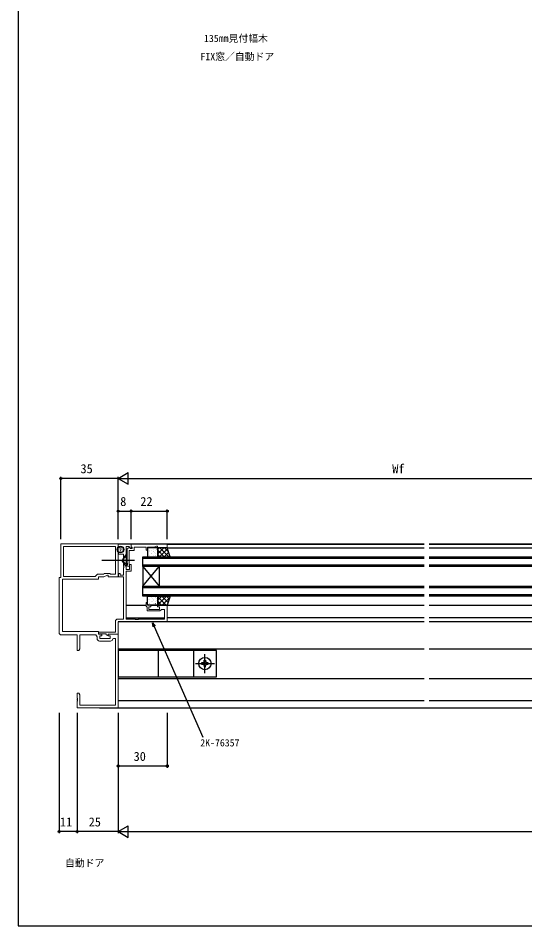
# Model space of a CAD drawing. Units: millimetres, scale not verified. Extents: x -437 to 438, y -681 to 679.
# Drawn here: x -437 to -127, y -681 to -127 of the extents above; entities that cross this region are included whole.
import ezdxf
from ezdxf.enums import TextEntityAlignment as Align

# ---------------------------------------------------------------- set-up
doc = ezdxf.new("R2010")
doc.units = ezdxf.units.MM
doc.header["$LTSCALE"] = 4
for name, color, linetype in [('0-1_USER1', 3, 'Continuous'), ('0-3_YKK_12', 2, 'Continuous'), ('0-4_YKK_13', 4, 'Continuous'), ('0-6_YKK_D', 6, 'Continuous'), ('0-7_YKK_ZWAK', 7, 'Continuous')]:
    doc.layers.add(name, color=color, linetype=linetype)
doc.layers.add('0-2_YKK_11', color=7, linetype='Continuous', lineweight=18)
doc.styles.add('ＭＳ ゴシック', font='')
doc.styles.get('ＭＳ ゴシック').set_extended_font_data('MS Gothic')

msp = doc.modelspace()

# ---------------------------------------------------------------- linework, layer by layer
at = {"layer": '0-2_YKK_11'}
msp.add_line((-380.37, -507.431), (-387.03, -507.431), dxfattribs=at)
for points in [[(-411.7, -502.201), (-411.7, -468.701), (-410.7, -468.701), (-410.7, -448.201), (-375.7, -448.201), (-375.7, -468.201), (-381.7, -468.201), (-381.7, -467.201), (-382.2, -467.201), (-384.345, -468.201), (-387.7, -468.201), (-387.7, -469.701), (-409.7, -469.701), (-409.7, -501.701), (-387.7, -501.701), (-387.7, -503.201), (-385.7, -503.201), (-385.7, -504.201), (-386.9, -504.201), (-386.9, -505.801), (-380.5, -505.801), (-380.5, -504.201), (-381.7, -504.201), (-381.7, -503.201), (-375.7, -503.201)], [(-374.3, -449.831), (-374.917, -449.831), (-375.453, -450.367), (-375.7, -450.265), (-375.7, -448.201), (-367.7, -448.201), (-367.7, -450.802), (-368.07, -450.955), (-369.194, -449.831), (-370.7, -449.831), (-370.7, -457.743), (-370.82, -457.926), (-370.82, -458.476), (-370.7, -458.659), (-370.7, -463.801), (-368.7, -463.801), (-368.7, -460.801), (-367.7, -460.801), (-367.7, -464.801), (-370.7, -464.801), (-370.7, -494.071), (-365.258, -494.071), (-365.075, -494.191), (-364.525, -494.191), (-364.342, -494.071), (-364.258, -494.071), (-364.075, -494.191), (-363.525, -494.191), (-363.342, -494.071), (-347.33, -494.071), (-347.33, -488.101), (-349.2, -488.101), (-349.5, -488.401), (-350.2, -489.101), (-357.9, -489.101), (-357.9, -486.801), (-358.2, -486.501), (-358.5, -486.201), (-358.5, -484.001), (-357.7, -484.001)], [(-375.83, -494.071), (-372.33, -494.071), (-372.33, -468.201), (-375.5, -468.201), (-375.5, -466.201), (-374.5, -466.201), (-374.5, -467.201), (-372.33, -467.201), (-372.33, -462.674), (-372.21, -462.491), (-372.21, -461.941), (-372.33, -461.758), (-372.33, -454.331), (-375.5, -454.331), (-375.5, -453.331), (-374.3, -453.331)], [(-357.7, -484.001), (-357.7, -485.501), (-355.7, -485.501), (-355.7, -486.501), (-356.9, -486.501), (-356.9, -488.101), (-350.5, -488.101), (-350.5, -486.501), (-351.7, -486.501), (-351.7, -485.501), (-345.7, -485.501), (-345.7, -495.701)], [(-345.7, -495.701), (-375.7, -495.701), (-375.7, -503.201), (-381.6, -503.201), (-381.9, -503.501), (-381.9, -503.911), (-382.085, -504.029), (-382.9, -503.649), (-382.9, -503.001), (-387.7, -503.001), (-387.7, -502.001), (-377.33, -502.001), (-377.33, -495.571)], [(-388.53, -505.931), (-388.53, -504.801), (-389.3, -503.701), (-399.07, -503.701), (-399.07, -512.11), (-399.7, -513.201), (-400.7, -513.201), (-400.7, -503.701), (-410.2, -503.701)], [(-375.7, -503.201), (-375.7, -548.201), (-400.7, -548.201), (-400.7, -544.159), (-400.58, -543.976), (-400.58, -543.426), (-400.7, -543.243), (-400.7, -543.159), (-400.58, -542.976), (-400.58, -542.426), (-400.7, -542.243), (-400.7, -539.201), (-399.7, -539.201), (-399.07, -540.292), (-399.07, -546.571), (-377.33, -546.571), (-377.33, -523.659), (-377.21, -523.476), (-377.21, -522.926), (-377.33, -522.743), (-377.33, -519.659), (-377.21, -519.476), (-377.21, -518.926), (-377.33, -518.743), (-377.33, -512.659), (-377.21, -512.476), (-377.21, -511.926), (-377.33, -511.743), (-377.33, -505.901), (-378.59, -505.901), (-378.887, -506.156)]]:
    msp.add_lwpolyline(points, dxfattribs=at)
for points in [[(-345.7, -448.301), (-367.7, -448.301), (-367.7, -449.931), (-367.4, -450.231), (-367.2, -450.431), (-367.2, -450.901), (-368.15, -450.901), (-368.65, -450.401), (-368.988, -450.401), (-370.2, -451.101), (-370.2, -459.109), (-369.692, -461.988), (-368.708, -461.814), (-369, -460.156), (-369, -452.101), (-366, -452.101), (-366, -450.231), (-363.208, -450.231), (-363.025, -450.111), (-362.475, -450.111), (-362.292, -450.231), (-362.208, -450.231), (-362.025, -450.111), (-361.475, -450.111), (-361.292, -450.231), (-358.5, -450.231), (-358.5, -452.001), (-357.7, -452.001), (-357.7, -450.231), (-353.765, -450.231), (-352.2, -449.501), (-351.7, -449.501), (-351.7, -450.501), (-345.7, -450.501)], [(-409.07, -449.831), (-377.33, -449.831), (-377.33, -466.571), (-380.33, -466.571), (-380.7, -466.201), (-383.912, -466.201), (-384.706, -466.571), (-388.2, -466.571), (-389.7, -468.071), (-409.07, -468.071)]]:
    msp.add_lwpolyline(points, close=True, dxfattribs=at)
for centre, radius, start, end in [((-374.3, -451.581), 1.75, 269.99999, 90.00001), ((-375.83, -495.571), 1.5, 90.00001, 179.99999), ((-410.2, -502.201), 1.5, 180.00001, 269.99999), ((-387.03, -505.931), 1.5, 180.00001, 269.99999), ((-380.37, -505.931), 1.5, 270, 351.37307)]:
    msp.add_arc(centre, radius, start, end, dxfattribs=at)
at = {"layer": '0-3_YKK_12'}
for p, q in [((-375.7, -448.201), (-188.95, -448.201)), ((-345.7, -448.301), (-188.95, -448.301)), ((-185.95, -448.201), (-29.2, -448.201)), ((-185.95, -448.301), (-29.2, -448.301)), ((-345.7, -450.501), (-188.95, -450.501)), ((-185.95, -450.501), (-29.2, -450.501)), ((-360.7, -456.001), (-188.95, -456.001)), ((-360.7, -462.001), (-360.7, -456.001)), ((-188.95, -457.001), (-360.7, -457.001)), ((-185.95, -456.001), (-14.2, -456.001)), ((-14.2, -457.001), (-185.95, -457.001)), ((-360.7, -461.001), (-188.95, -461.001)), ((-360.7, -462.001), (-360.7, -474.001)), ((-360.7, -462.001), (-350.7, -474.001)), ((-360.7, -474.001), (-350.7, -462.001)), ((-188.95, -462.001), (-360.7, -462.001)), ((-350.7, -462.001), (-350.7, -474.001)), ((-185.95, -461.001), (-14.2, -461.001)), ((-360.7, -474.001), (-188.95, -474.001)), ((-360.7, -480.001), (-360.7, -474.001)), ((-188.95, -475.001), (-360.7, -475.001)), ((-185.95, -474.001), (-14.2, -474.001)), ((-14.2, -475.001), (-185.95, -475.001)), ((-360.7, -479.001), (-188.95, -479.001)), ((-188.95, -480.001), (-360.7, -480.001)), ((-185.95, -479.001), (-14.2, -479.001)), ((-370.7, -485.501), (-358.5, -485.501)), ((-356, -485.501), (-188.95, -485.501)), ((-185.95, -485.501), (-29.2, -485.501)), ((-188.95, -495.701), (-375.7, -495.701)), ((-370.7, -493.201), (-347.33, -493.201)), ((-188.95, -493.201), (-345.7, -493.201)), ((-29.2, -493.201), (-185.95, -493.201)), ((170.05, -495.701), (-185.95, -495.701)), ((-375.7, -512.201), (-188.95, -512.201)), ((-185.95, -512.201), (-28.9, -512.201)), ((-375.7, -530.201), (-188.95, -530.201)), ((-185.95, -530.201), (-34.2, -530.201)), ((-375.7, -543.701), (-188.95, -543.701)), ((-185.95, -543.701), (170.05, -543.701))]:
    msp.add_line(p, q, dxfattribs=at)
for points in [[(-14.2, -456.001), (-14.2, -462.001), (-185.95, -462.001)], [(-14.2, -474.001), (-14.2, -480.001), (-185.95, -480.001)]]:
    msp.add_lwpolyline(points, dxfattribs=at)
at = {"layer": '0-4_YKK_13'}
for p, q in [((-376.144, -451.788), (-376.044, -451.788)), ((-375.848, -450.802), (-375.748, -450.802)), ((-375.466, -452.451), (-375.366, -452.451)), ((-375.139, -451.788), (-375.039, -451.788)), ((-375.089, -450.733), (-374.989, -450.733)), ((-374.887, -451.285), (-374.787, -451.285)), ((-374.823, -450.299), (-374.723, -450.299)), ((-374.823, -450.299), (-374.723, -450.299)), ((-374.686, -452.341), (-374.586, -452.341)), ((-374.632, -452.989), (-374.532, -452.989)), ((-374.385, -450.582), (-374.285, -450.582)), ((-374.385, -452.491), (-374.285, -452.491)), ((-374.354, -450.038), (-374.254, -450.038)), ((-374.268, -449.726), (-374.168, -449.726)), ((-374.234, -451.788), (-374.134, -451.788)), ((-374.033, -451.436), (-373.933, -451.436)), ((-373.712, -453.336), (-373.612, -453.336)), ((-373.681, -450.833), (-373.581, -450.833)), ((-373.681, -452.29), (-373.581, -452.29)), ((-373.625, -450.368), (-373.525, -450.368)), ((-373.43, -451.687), (-373.33, -451.687)), ((-373.104, -450.872), (-373.004, -450.872)), ((-372.896, -451.878), (-372.796, -451.878)), ((-372.74, -452.607), (-372.64, -452.607)), ((-357.7, -451.001), (-357.7, -455.501)), ((-357.534, -452.38), (-357.597, -452.421)), ((-357.551, -451.927), (-357.589, -451.927)), ((-351.985, -450.501), (-357.2, -450.501)), ((-356.34, -450.716), (-356.378, -450.716)), ((-356.34, -452.959), (-356.378, -452.959)), ((-356.302, -452.239), (-356.309, -452.241)), ((-355.57, -454.11), (-355.577, -454.113)), ((-355.271, -451.927), (-355.309, -451.927)), ((-354.06, -450.716), (-354.098, -450.716)), ((-354.06, -452.959), (-354.098, -452.959)), ((-353.932, -452.934), (-353.995, -452.976)), ((-353.962, -451.41), (-353.969, -451.413)), ((-353.513, -453.382), (-353.52, -453.384)), ((-352.991, -451.927), (-353.029, -451.927)), ((-351.915, -451.599), (-351.978, -451.641)), ((-351.904, -450.682), (-351.912, -450.684)), ((-351.78, -450.716), (-351.818, -450.716)), ((-351.78, -452.959), (-351.818, -452.959)), ((-347.701, -450.501), (-351.485, -454.285)), ((-350.529, -450.501), (-351.485, -451.457)), ((-351.485, -455.501), (-351.485, -451.001)), ((-351.485, -452.08), (-347.563, -456.001)), ((-345.502, -451.13), (-350.372, -456.001)), ((-350.235, -450.501), (-344.735, -456.001)), ((-344.824, -453.281), (-347.544, -456.001)), ((-347.406, -450.501), (-344.914, -452.993)), ((-365.7, -458.201), (-385.7, -458.201)), ((-370.7, -454.701), (-372.2, -456.201)), ((-357.551, -454.17), (-357.589, -454.17)), ((-357.2, -456.001), (-351.985, -456.001)), ((-356.34, -455.201), (-356.378, -455.201)), ((-355.271, -454.17), (-355.309, -454.17)), ((-354.06, -455.201), (-354.098, -455.201)), ((-353.028, -455.341), (-353.035, -455.344)), ((-352.991, -454.17), (-353.029, -454.17)), ((-352.578, -454.977), (-352.641, -455.018)), ((-351.78, -455.201), (-351.818, -455.201)), ((-351.485, -454.908), (-350.392, -456.001)), ((-344.146, -455.431), (-344.716, -456.001)), ((-357.7, -485.001), (-357.7, -480.501)), ((-357.551, -481.08), (-357.589, -481.08)), ((-357.2, -480.001), (-351.985, -480.001)), ((-355.271, -481.08), (-355.309, -481.08)), ((-354.948, -481.59), (-354.955, -481.592)), ((-352.991, -481.08), (-353.029, -481.08)), ((-352.856, -480.849), (-352.863, -480.851)), ((-352.266, -481.215), (-352.329, -481.256)), ((-346.088, -480.001), (-351.485, -485.398)), ((-348.917, -480.001), (-351.485, -482.569)), ((-351.485, -480.364), (-346.348, -485.501)), ((-351.485, -480.501), (-351.485, -485.001)), ((-349.019, -480.001), (-345.177, -483.843)), ((-344.292, -481.033), (-348.76, -485.501)), ((-346.191, -480.001), (-344.499, -481.692)), ((-357.551, -483.322), (-357.589, -483.322)), ((-351.985, -485.501), (-357.2, -485.501)), ((-357.006, -482.318), (-357.013, -482.321)), ((-356.556, -484.29), (-356.563, -484.292)), ((-356.34, -482.111), (-356.378, -482.111)), ((-356.34, -484.354), (-356.378, -484.354)), ((-355.271, -483.322), (-355.309, -483.322)), ((-354.464, -483.549), (-354.471, -483.551)), ((-354.283, -482.55), (-354.346, -482.591)), ((-354.06, -482.111), (-354.098, -482.111)), ((-354.06, -484.354), (-354.098, -484.354)), ((-353.732, -485.42), (-353.739, -485.423)), ((-352.991, -483.322), (-353.029, -483.322)), ((-352.929, -484.592), (-352.992, -484.634)), ((-352.124, -482.72), (-352.131, -482.723)), ((-351.78, -482.111), (-351.818, -482.111)), ((-351.78, -484.354), (-351.818, -484.354)), ((-351.674, -484.692), (-351.682, -484.694)), ((-351.485, -483.192), (-349.176, -485.501)), ((-345.594, -485.163), (-345.931, -485.501)), ((-351.2, -513.201), (-351.2, -529.201)), ((-329.7, -513.201), (-329.7, -529.201)), ((-323.11, -519.151), (-323.11, -519.971)), ((-322.7, -526.951), (-322.7, -515.451)), ((-322.29, -519.971), (-322.29, -519.151)), ((-328.45, -521.201), (-316.95, -521.201)), ((-321.47, -521.611), (-320.65, -521.611))]:
    msp.add_line(p, q, dxfattribs=at)
for points in [[(-345.7, -450.501), (-351.485, -450.501), (-351.485, -456.001), (-343.966, -456.001)], [(-345.7, -485.501), (-351.485, -485.501), (-351.485, -480.001), (-343.966, -480.001)], [(-375.7, -529.201), (-315.7, -529.201), (-315.7, -513.201), (-375.7, -513.201)]]:
    msp.add_lwpolyline(points, close=True, dxfattribs=at)
for points in [[(-370.7, -456.151), (-372.556, -457.056), (-373.164, -458.201)], [(-370.7, -460.251), (-372.556, -459.346), (-373.164, -458.201)], [(-370.7, -454.701), (-370.7, -461.701), (-372.2, -460.201), (-372.2, -456.201)], [(-323.11, -519.971), (-323.11, -519.151), (-322.29, -519.151), (-322.29, -519.971)], [(-323.93, -520.791), (-324.75, -520.791), (-324.75, -521.611), (-323.93, -521.611)], [(-323.11, -522.431), (-323.11, -523.251), (-322.29, -523.251), (-322.29, -522.431)], [(-320.65, -521.611), (-320.65, -520.791), (-321.47, -520.791)]]:
    msp.add_lwpolyline(points, dxfattribs=at)
for centre, radius in [((-374.3, -451.581), 2), ((-322.7, -521.201), 3.75)]:
    msp.add_circle(centre, radius, dxfattribs=at)
for centre, radius, start, end in [((-357.2, -451.001), 0.5, 90, 180), ((-351.985, -451.001), 0.5, 0, 90), ((-357.2, -455.501), 0.5, 180, 270), ((-351.985, -455.501), 0.5, 270, 0), ((-357.2, -480.501), 0.5, 90, 180), ((-351.985, -480.501), 0.5, 0, 90), ((-357.2, -485.001), 0.5, 180, 270), ((-351.985, -485.001), 0.5, 270, 0), ((-323.93, -519.971), 0.82, 270, 0), ((-321.47, -519.971), 0.82, 180, 270), ((-323.93, -522.431), 0.82, 0, 90), ((-321.47, -522.431), 0.82, 90, 180)]:
    msp.add_arc(centre, radius, start, end, dxfattribs=at)
at = {"layer": '0-6_YKK_D'}
for p, q in [((-410.7, -445.301), (-410.7, -407.201)), ((-375.7, -408.201), (-410.7, -408.201)), ((-375.7, -408.201), (-369.638, -404.701)), ((-375.7, -445.301), (-375.7, -407.201)), ((-375.7, -445.301), (-375.7, -407.201)), ((-375.7, -408.201), (-369.638, -411.701)), ((-375.7, -408.201), (-363.576, -408.201)), ((-369.638, -411.701), (-369.638, -404.701)), ((-368.7, -408.201), (-36.207, -408.201)), ((-375.7, -445.301), (-375.7, -427.201)), ((-375.7, -428.201), (-367.7, -428.201)), ((-367.7, -445.301), (-367.7, -427.201)), ((-367.7, -445.301), (-367.7, -427.201)), ((-367.7, -428.201), (-345.7, -428.201)), ((-345.7, -445.301), (-345.7, -427.201)), ((-387.1, -548.201), (83.797, -548.201)), ((-411.7, -551.201), (-411.7, -624.701)), ((-400.7, -551.201), (-400.7, -624.702)), ((-400.7, -551.201), (-400.7, -624.701)), ((-375.7, -551.201), (-375.7, -624.702)), ((-375.7, -551.201), (-375.7, -624.701)), ((-375.7, -551.201), (-375.7, -584.701)), ((-345.7, -551.201), (-345.7, -584.701)), ((-345.7, -583.701), (-375.7, -583.701)), ((-375.7, -623.701), (-369.638, -620.201)), ((-369.638, -627.201), (-369.638, -620.201)), ((-400.7, -623.701), (-411.7, -623.701)), ((-375.7, -623.702), (-400.7, -623.702)), ((-375.7, -623.701), (-369.638, -627.201)), ((-375.7, -623.701), (-363.576, -623.701)), ((-368.7, -623.701), (370.3, -623.701))]:
    msp.add_line(p, q, dxfattribs=at)
for points in [[(-354.317, -498.853), (-354.707, -496.294), (-353.09, -498.315)], [(-354.707, -496.294), (-353.703, -498.584), (-324.082, -566.149)]]:
    msp.add_lwpolyline(points, dxfattribs=at)
for centre in [(-410.7, -408.201), (-375.7, -428.201), (-367.7, -428.201), (-367.7, -428.201), (-345.7, -428.201), (-375.7, -583.701), (-345.7, -583.701), (-411.7, -623.701), (-400.7, -623.701), (-400.7, -623.702)]:
    msp.add_circle(centre, 0.637, dxfattribs=at)
at = {"layer": '0-7_YKK_ZWAK'}
msp.add_line((-436.7, 643.8), (-436.7, -681.2), dxfattribs=at)
msp.add_lwpolyline([(-436.7, -681.2), (438.3, -681.2), (438.3, 643.8)], dxfattribs=at)

# ---------------------------------------------------------------- texts
at = {"layer": '0-1_USER1', "style": 'ＭＳ ゴシック'}
for s, p in [('135㎜見付幅木', (-323.288, -143.257)), ('FIX窓／自動ドア', (-325.419, -154.382)), ('自動ドア', (-408.047, -646.382))]:
    msp.add_text(s, height=4.399, dxfattribs=at).set_placement(p, align=Align.BOTTOM_LEFT)
at = {"layer": '0-6_YKK_D', "style": 'ＭＳ ゴシック'}
for s, height, p in [('35', 5.499, (-398.655, -406.701)), ('Wf', 5.499, (-208.398, -406.701)), ('8', 5.499, (-374.427, -426.701)), ('22', 5.499, (-362.155, -426.701)), ('2K-76357', 4.399, (-325.568, -573.054)), ('30', 5.499, (-366.24, -582.201)), ('11', 5.499, (-411.207, -622.201)), ('25', 5.499, (-393.654, -622.202))]:
    msp.add_text(s, height=height, dxfattribs=at).set_placement(p, align=Align.BOTTOM_LEFT)

doc.saveas('drawing.dxf')
